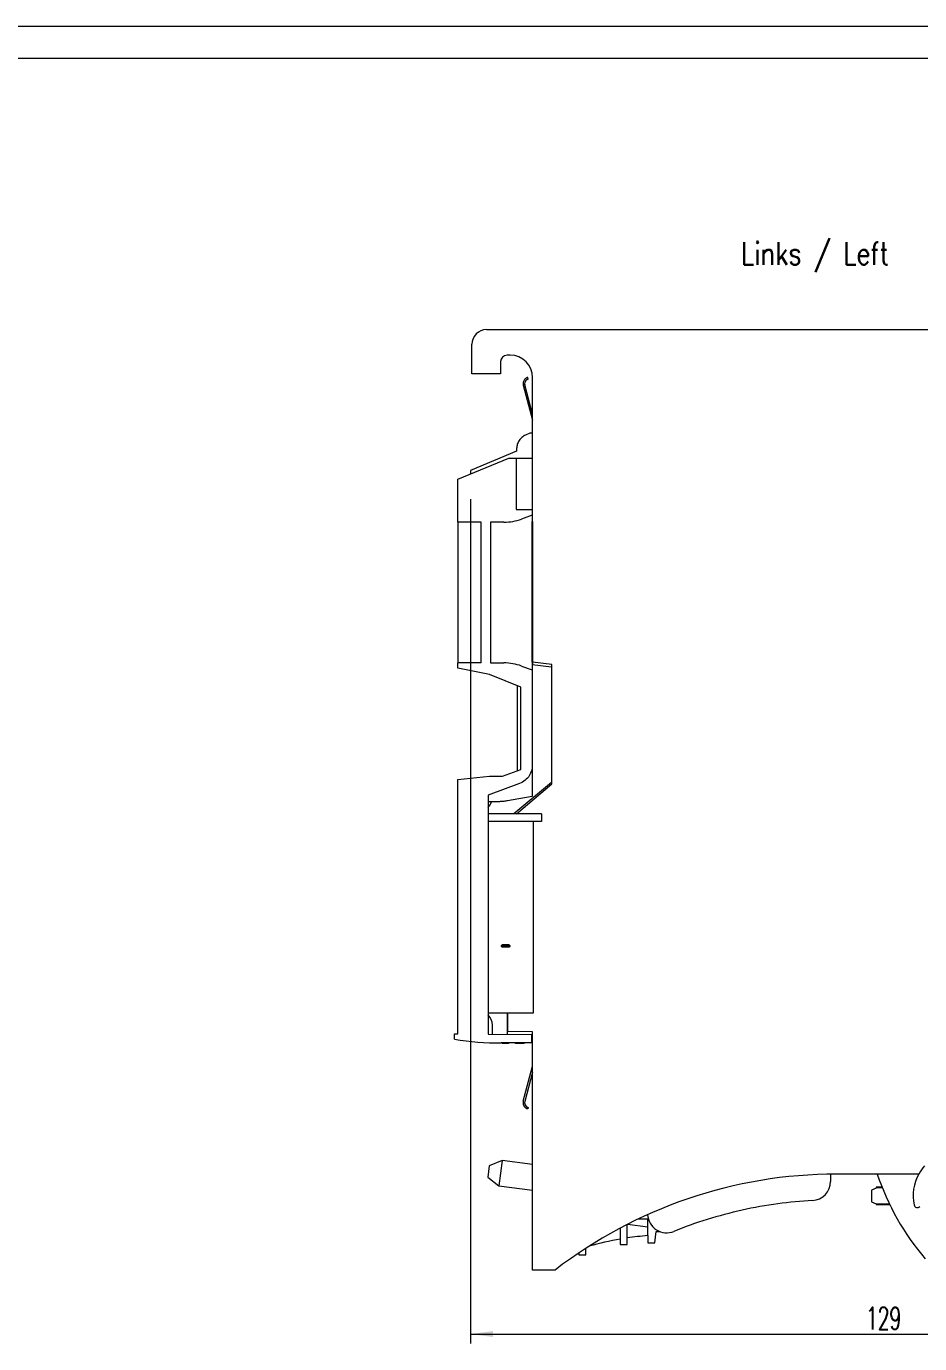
# Model space of a CAD drawing. Header units: millimetres. Extents: x 0 to 594, y 0 to 420.
# Drawn here: x 297 to 436.7, y 214.1 to 420 of the extents above; entities that cross this region are included whole.
import ezdxf

# ---------------------------------------------------------------- set-up
doc = ezdxf.new("R2010")
doc.units = ezdxf.units.MM
for name, color, linetype in [('1', 7, 'Continuous'), ('106', 7, 'Continuous'), ('201', 7, 'Continuous'), ('66', 7, 'Continuous')]:
    doc.layers.add(name, color=color, linetype=linetype)
doc.styles.add('latin_extended', font='simplex.shx')
doc.dimstyles.get("Standard").update_dxf_attribs({"dimtxt": 0.18, "dimasz": 0.18, "dimexe": 0.18, "dimexo": 0.0625, "dimgap": 0.09, "dimtad": 0, "dimtih": 1, "dimtoh": 1, "dimdec": 4, "dimzin": 0, "dimdsep": 46, "dimtxsty": 'Standard', "dimcen": 0.09, "dimadec": 0, "dimazin": 0, "dimtfac": 1, "dimtdec": 4, "dimtofl": 0, "dimtmove": 0, "dimatfit": 3, "dimfxl": 1, "dimtolj": 1, "dimtzin": 0, "dimarcsym": 0})

# ---------------------------------------------------------------- blocks, each defined once
blk = doc.blocks.new('_U2')
at = {"layer": '106', "color": 7, "lineweight": 13}
for p, q in [((366.459143, 346.084634), (366.459143, 214.1006)), ((495.44635, 230.600994), (495.44635, 214.1006)), ((366.459143, 215.6006), (495.44635, 215.6006))]:
    blk.add_line(p, q, dxfattribs=at)
at = {"layer": '106', "color": 7, "lineweight": 25}
for points in [[(366.459143, 215.6006), (369.959142, 216.061384), (369.959145, 215.139817)], [(495.44635, 215.6006), (491.946352, 215.139817), (491.946349, 216.061384)]]:
    blk.add_solid(points, dxfattribs=at)
at = {"layer": '106', "color": 7, "linetype": 'Continuous', "lineweight": 18, "insert": (428.259036, 216.329153), "char_height": 3.5, "attachment_point": 7, "line_spacing_factor": 0.963855, "style": 'latin_extended'}
blk.add_mtext('\\W0.6152;129', dxfattribs=at)

msp = doc.modelspace()

# ---------------------------------------------------------------- linework, layer by layer
at = {"layer": '1', "color": 7, "linetype": 'Continuous', "lineweight": 13}
for p, q in [((368.96, 372.6), (473.66, 372.6)), ((366.66, 365.7), (366.66, 370.3)), ((372.66, 368.6), (372.16, 368.6)), ((371.16, 367.6), (371.16, 365.7)), ((371.16, 365.7), (366.66, 365.7)), ((375.47, 364.88), (375.4, 365.12)), ((376.16, 342.6), (376.16, 365.1)), ((374.69, 363.9), (376.16, 358.43)), ((376.16, 359.39), (374.93, 363.96)), ((375.7, 356.4), (375.03, 356.11)), ((376.16, 356.4), (375.7, 356.4)), ((364.44, 349.2), (372.44, 352.5)), ((373.66, 353.6), (366.46, 350.6)), ((372.44, 352.5), (373.59, 352.5)), ((373.59, 352.5), (376.09, 352.5)), ((373.59, 352.5), (373.59, 344.5)), ((373.66, 354), (373.66, 353.6)), ((376.09, 352.5), (376.09, 344.5)), ((366.46, 350.6), (366.46, 350.03)), ((364.44, 342.5), (364.44, 349.2)), ((373.59, 344.5), (376.09, 344.5)), ((376.09, 345.1), (376.16, 345.1)), ((376.09, 344.5), (376.09, 343.59)), ((364.44, 342.5), (364.44, 320.5)), ((368.09, 342.5), (364.44, 342.5)), ((368.09, 320.5), (368.09, 342.5)), ((369.59, 342.5), (369.59, 320.5)), ((371.68, 342.5), (369.59, 342.5)), ((376.09, 343.59), (374.41, 342.98)), ((376.09, 343.59), (376.09, 319.41)), ((368.09, 320.5), (364.44, 320.5)), ((364.44, 319.7), (364.44, 320.5)), ((369.44, 318.7), (364.44, 319.7)), ((369.59, 320.5), (371.68, 320.5)), ((374.41, 320.02), (376.09, 319.41)), ((376.09, 320.24), (379.09, 319.9)), ((376.09, 319.41), (376.09, 304.47)), ((379.16, 320.28), (376.16, 320.6)), ((379.09, 319.9), (379.09, 301.83)), ((379.16, 301.58), (379.16, 320.28)), ((374.29, 316.7), (369.44, 318.7)), ((373.81, 303.66), (373.81, 316.9)), ((374.29, 303.84), (374.29, 316.7)), ((364.44, 302.3), (369.44, 302.8)), ((369.44, 302.8), (371.44, 302.8)), ((371.44, 302.8), (374.29, 303.84)), ((376.09, 304.47), (376.09, 299.63)), ((364.44, 262.54), (364.44, 302.3)), ((374.12, 301.65), (369.19, 299.85)), ((379.09, 301.83), (373.24, 296.93)), ((373.61, 296.93), (379.16, 301.58)), ((369.19, 299.85), (369.19, 262.5)), ((370.51, 298.8), (369.19, 298.8)), ((376.09, 299.63), (372.25, 298.95)), ((377.54, 296.93), (369.19, 296.93)), ((377.54, 296.93), (377.54, 295.73)), ((377.54, 295.73), (369.19, 295.73)), ((376.24, 295.73), (376.24, 265.78)), ((376.24, 265.78), (369.19, 265.78)), ((372.19, 265.78), (372.19, 262.47)), ((372.26, 262.87), (372.26, 265.78)), ((369.86, 262.49), (369.86, 263.9)), ((363.94, 262.53), (364.44, 262.54)), ((363.94, 261.68), (363.94, 262.53)), ((369.19, 262.5), (375.99, 262.44)), ((372.19, 262.87), (372.26, 262.87)), ((376.16, 262.84), (372.26, 262.87)), ((375.99, 262.44), (375.99, 261.1)), ((376.16, 225.6), (376.16, 262.84)), ((375.99, 261.1), (371.24, 261.1)), ((371.42, 261.1), (371.42, 260.99)), ((372.07, 260.99), (372.07, 261)), ((372.41, 261), (372.41, 261.1)), ((372.45, 260.99), (372.45, 261.1)), ((373.46, 261), (373.46, 261.1)), ((373.53, 261), (373.46, 261)), ((373.53, 261), (373.53, 261.1)), ((373.79, 261), (373.53, 261)), ((373.79, 261), (373.79, 261.1)), ((373.93, 261), (373.79, 261)), ((374.08, 261), (373.93, 261)), ((374.79, 261), (374.08, 261)), ((374.85, 261), (374.79, 261)), ((374.85, 261), (374.85, 261.1)), ((374.69, 252), (376.16, 257.47)), ((376.16, 256.51), (374.93, 251.94)), ((375.47, 251.02), (375.4, 250.78)), ((369.37, 241.9), (369.14, 240.12)), ((371.4, 242.74), (369.37, 241.9)), ((371.4, 242.74), (370.88, 238.78)), ((376.16, 242.12), (371.4, 242.74)), ((369.14, 240.12), (370.88, 238.78)), ((422.75, 240.59), (422.75, 239.47)), ((436.53, 240.6), (423.66, 240.6)), ((370.88, 238.78), (376.16, 238.08)), ((429.86, 238.42), (429.16, 238.11)), ((429.16, 238.11), (429.16, 236.29)), ((430.8, 238.55), (429.86, 238.55)), ((429.86, 238.55), (429.86, 238.42)), ((430.84, 238.44), (429.86, 238.42)), ((429.16, 236.29), (429.86, 235.98)), ((429.86, 235.98), (429.86, 235.85)), ((429.86, 235.98), (431.94, 235.95)), ((429.86, 235.85), (431.99, 235.85)), ((390.96, 229.6), (390.96, 232.75)), ((390.97, 232.76), (394.15, 232.34)), ((392.68, 233.6), (394.15, 233.6)), ((394.15, 230.99), (394.15, 233.6)), ((389.86, 232.18), (389.86, 229.6)), ((394.15, 230.99), (394.18, 229.87)), ((395.25, 229.87), (395.48, 231.64)), ((395.48, 231.64), (396.02, 231.64)), ((384.46, 228), (384.46, 229)), ((389.86, 229.6), (390.96, 229.6)), ((394.18, 229.87), (395.25, 229.87)), ((383.36, 228.27), (383.36, 228)), ((383.36, 228), (384.46, 228)), ((379.66, 225.6), (376.16, 225.6))]:
    msp.add_line(p, q, dxfattribs=at)
at = {"layer": '1', "color": 7, "linetype": 'Continuous', "lineweight": 25}
for p, q in [((376.16, 320.6), (376.16, 342.6)), ((373.93, 261), (373.93, 261.1)), ((374.08, 261), (374.08, 261.1)), ((374.79, 261), (374.79, 261.1))]:
    msp.add_line(p, q, dxfattribs=at)
at = {"layer": '1', "color": 7, "linetype": 'Continuous', "lineweight": 13}
for centre, radius, start, end in [((368.96, 370.3), 2.3, 90, 180), ((372.16, 367.6), 1, 90, 180), ((372.66, 365.1), 3.5, 0, 90), ((375.66, 364.16), 1, 139.5331, 195), ((375.66, 364.16), 0.75, 139.5331, 195), ((371.68, 350.5), 8, 270, 290.0001), ((371.68, 312.5), 8, 69.9999, 90), ((367.66, 299.5), 2.2, 313.8825, 341.4477), ((367.66, 263.9), 2.2, 0, 46.1175), ((371.24, 307.59), 46.49, 260.9659, 270), ((375.66, 251.74), 1, 165, 220.4669), ((375.66, 251.74), 0.75, 165, 220.4669), ((442.66, 237.2), 7.01, 138.1897, 150.9866), ((423.66, 168.57), 72.03, 90, 127.6494), ((419.75, 239.47), 3, 273.1574, 0), ((467.96, 253.35), 40, 198.5873, 220.5164), ((442.66, 237.2), 7.01, 150.9866, 191.7454), ((436.3, 235.88), 0.51, 191.7454, 317.2269), ((397.12, 234.43), 3, 183.1869, 291.9465), ((398.16, 182.15), 49, 94.6906, 98.4496), ((398.16, 182.15), 49, 99.7522, 105.5687)]:
    msp.add_arc(centre, radius, start, end, dxfattribs=at)
for points, knots in [([(375.4, 365.12), (375.39, 365.12), (375.36, 365.11), (375.32, 365.1), (375.26, 365.08), (375.19, 365.04), (375.12, 365), (375.06, 364.96), (375, 364.91), (374.95, 364.86), (374.91, 364.83), (374.9, 364.81)], [0, 0, 0, 0, 0.0625, 0.125, 0.25, 0.375, 0.5, 0.625, 0.75, 0.875, 1, 1, 1, 1]), ([(375.09, 364.64), (375.1, 364.66), (375.12, 364.68), (375.15, 364.71), (375.17, 364.73), (375.2, 364.76), (375.24, 364.78), (375.27, 364.8), (375.31, 364.82), (375.36, 364.85), (375.4, 364.86), (375.43, 364.87), (375.45, 364.88), (375.46, 364.88), (375.46, 364.88), (375.47, 364.88)], [0, 0, 0, 0, 0.125, 0.1875, 0.25, 0.375, 0.4375, 0.5, 0.625, 0.75, 0.875, 0.9375, 0.96875, 0.984375, 1, 1, 1, 1]), ([(375.03, 356.11), (374.83, 356.02), (374.45, 355.78), (374.01, 355.28), (373.73, 354.67), (373.66, 354.23), (373.66, 354)], [0, 0, 0, 0, 0.250396, 0.500791, 0.751187, 1, 1, 1, 1]), ([(372.41, 261), (372.37, 261), (372.3, 261), (372.1, 261), (371.98, 261), (371.72, 261), (371.62, 261), (371.46, 261), (371.42, 261), (371.42, 261)], [0, 0, 0, 0, 0.244313, 0.244313, 0.509472, 0.509472, 0.731672, 0.731672, 1, 1, 1, 1]), ([(375.09, 251.26), (375.1, 251.24), (375.12, 251.22), (375.15, 251.19), (375.17, 251.17), (375.2, 251.15), (375.24, 251.12), (375.27, 251.1), (375.31, 251.08), (375.36, 251.06), (375.4, 251.04), (375.43, 251.03), (375.45, 251.02), (375.46, 251.02), (375.46, 251.02), (375.47, 251.02)], [0, 0, 0, 0, 0.125, 0.1875, 0.25, 0.375, 0.4375, 0.5, 0.625, 0.75, 0.875, 0.9375, 0.96875, 0.984375, 1, 1, 1, 1]), ([(375.4, 250.78), (375.39, 250.78), (375.36, 250.79), (375.32, 250.8), (375.26, 250.83), (375.19, 250.86), (375.12, 250.9), (375.06, 250.94), (375, 250.99), (374.95, 251.04), (374.91, 251.07), (374.9, 251.09)], [0, 0, 0, 0, 0.0625, 0.125, 0.25, 0.375, 0.5, 0.625, 0.75, 0.875, 1, 1, 1, 1]), ([(419.91, 236.48), (418.1, 236.38), (414.41, 236.02), (408.89, 235.04), (403.46, 233.59), (399.94, 232.34), (398.24, 231.65)], [0, 0, 0, 0, 0.244152, 0.498495, 0.752867, 1, 1, 1, 1])]:
    msp.add_open_spline(points, degree=3, knots=knots, dxfattribs=at)
for points in [[(376.16, 320.6), (376.16, 320.48), (376.16, 320.36), (376.16, 320.23)], [(376.09, 304.47), (376.09, 303.94), (375.81, 302.8), (374.77, 301.89), (374.12, 301.65)], [(372.25, 298.95), (372.06, 298.92), (371.68, 298.86), (371.1, 298.81), (370.71, 298.8), (370.51, 298.8)]]:
    msp.add_open_spline(points, degree=3, dxfattribs=at)
at = {"layer": '201', "color": 7, "linetype": 'Continuous', "lineweight": 18}
for p, q in [((594, 420), (0, 420)), ((589, 415), (5, 415))]:
    msp.add_line(p, q, dxfattribs=at)
at = {"layer": '66', "color": 7, "linetype": 'Continuous', "lineweight": 50}
for points, knots in [([(372.32, 276.26), (372.41, 276.26), (372.45, 276.26), (372.45, 276.26), (372.28, 276.26), (371.76, 276.26), (371.63, 276.26), (371.46, 276.26), (371.42, 276.26), (371.42, 276.26), (371.47, 276.26), (371.66, 276.26), (371.78, 276.26), (372.11, 276.26), (372.24, 276.26), (372.32, 276.26)], [0, 0, 0, 0, 0.124815, 0.124815, 0.371879, 0.371879, 0.499452, 0.499452, 0.627025, 0.627025, 0.768837, 0.768837, 0.877113, 0.877113, 1, 1, 1, 1]), ([(371.58, 276.26), (371.55, 276.26), (371.52, 276.26), (371.48, 276.26), (371.44, 276.26), (371.42, 276.26), (371.42, 276.26), (371.45, 276.26), (371.5, 276.26), (371.57, 276.26), (371.65, 276.26), (371.86, 276.26), (371.93, 276.26), (372.04, 276.26), (372.07, 276.26), (372.07, 276.26), (372.06, 276.26), (372.05, 276.26), (372.15, 276.26), (372.24, 276.26), (372.34, 276.26), (372.34, 276.26), (372.34, 276.26), (372.34, 276.26), (372.37, 276.26), (372.4, 276.26), (372.44, 276.26), (372.44, 276.26), (372.44, 276.26), (372.44, 276.26), (372.27, 276.26), (372.1, 276.26), (371.93, 276.26), (371.96, 276.26), (371.98, 276.26), (371.98, 276.26), (371.96, 276.26), (371.88, 276.26), (371.83, 276.26), (371.69, 276.26), (371.64, 276.26), (371.59, 276.26), (371.54, 276.26), (371.51, 276.26), (371.51, 276.26), (371.54, 276.26), (371.58, 276.26)], [0, 0, 0, 0, 0.020196, 0.020196, 0.020196, 0.073566, 0.073566, 0.134214, 0.134214, 0.134214, 0.195453, 0.195453, 0.251514, 0.251514, 0.303335, 0.303335, 0.329668, 0.329668, 0.329668, 0.389918, 0.389918, 0.389918, 0.477765, 0.477765, 0.477765, 0.497395, 0.497395, 0.497395, 0.608635, 0.608635, 0.608635, 0.713812, 0.713812, 0.713812, 0.768046, 0.768046, 0.819122, 0.819122, 0.864375, 0.864375, 0.916877, 0.916877, 0.916877, 0.960794, 0.960794, 1, 1, 1, 1]), ([(371.52, 276.26), (371.49, 276.26), (371.45, 276.26), (371.42, 276.26), (371.42, 276.26), (371.42, 276.26), (371.42, 276.26), (371.43, 276.26), (371.5, 276.26), (371.57, 276.26), (371.77, 276.26), (371.89, 276.26), (372.2, 276.26), (372.32, 276.26), (372.43, 276.26), (372.45, 276.26), (372.45, 276.26), (372.42, 276.26), (372.3, 276.26), (372.22, 276.26), (372, 276.26), (371.91, 276.26), (371.82, 276.26), (371.8, 276.26), (371.8, 276.26), (371.84, 276.26), (371.92, 276.26), (371.81, 276.26), (371.73, 276.26), (371.56, 276.26), (371.51, 276.26), (371.51, 276.26), (371.51, 276.26), (371.52, 276.26)], [0, 0, 0, 0, 0.010188, 0.010188, 0.010188, 0.017208, 0.017208, 0.074632, 0.074632, 0.154044, 0.154044, 0.239952, 0.239952, 0.340578, 0.340578, 0.405729, 0.405729, 0.481946, 0.481946, 0.558492, 0.558492, 0.652891, 0.652891, 0.709724, 0.709724, 0.800802, 0.800802, 0.800802, 0.87479, 0.87479, 0.986381, 0.986381, 1, 1, 1, 1]), ([(372.32, 276.26), (372.41, 276.26), (372.45, 276.26), (372.45, 276.26), (372.28, 276.26), (371.76, 276.26), (371.63, 276.26), (371.46, 276.26), (371.42, 276.26), (371.42, 276.26), (371.47, 276.26), (371.66, 276.26), (371.78, 276.26), (372.11, 276.26), (372.24, 276.26), (372.32, 276.26)], [0, 0, 0, 0, 0.124815, 0.124815, 0.371879, 0.371879, 0.499452, 0.499452, 0.627025, 0.627025, 0.768837, 0.768837, 0.877113, 0.877113, 1, 1, 1, 1]), ([(372.35, 276.26), (372.39, 276.26), (372.42, 276.26), (372.45, 276.26), (372.45, 276.26), (372.45, 276.26), (372.45, 276.26), (372.44, 276.26), (372.41, 276.26), (372.37, 276.26), (372.3, 276.26), (372.1, 276.26), (371.98, 276.26), (371.72, 276.26), (371.62, 276.26), (371.46, 276.26), (371.42, 276.26), (371.42, 276.26), (371.45, 276.26), (371.57, 276.26), (371.65, 276.26), (371.87, 276.26), (371.96, 276.26), (372.05, 276.26), (372.07, 276.26), (372.07, 276.26), (372.03, 276.26), (371.95, 276.26), (372.06, 276.26), (372.14, 276.26), (372.31, 276.26), (372.36, 276.26), (372.36, 276.26), (372.36, 276.26), (372.35, 276.26)], [0, 0, 0, 0, 0.010991, 0.010991, 0.010991, 0.018587, 0.018587, 0.105127, 0.105127, 0.105127, 0.18587, 0.18587, 0.273503, 0.273503, 0.346938, 0.346938, 0.435628, 0.435628, 0.506463, 0.506463, 0.57745, 0.57745, 0.665184, 0.665184, 0.717801, 0.717801, 0.802348, 0.802348, 0.802348, 0.876554, 0.876554, 0.987962, 0.987962, 1, 1, 1, 1]), ([(372.32, 276.26), (372.41, 276.26), (372.45, 276.26), (372.45, 276.26), (372.28, 276.26), (371.76, 276.26), (371.63, 276.26), (371.46, 276.26), (371.42, 276.26), (371.42, 276.26), (371.47, 276.26), (371.66, 276.26), (371.78, 276.26), (372.11, 276.26), (372.24, 276.26), (372.32, 276.26)], [0, 0, 0, 0, 0.124815, 0.124815, 0.371879, 0.371879, 0.499452, 0.499452, 0.627025, 0.627025, 0.768837, 0.768837, 0.877113, 0.877113, 1, 1, 1, 1]), ([(372.32, 276.26), (372.41, 276.26), (372.45, 276.26), (372.45, 276.26), (372.28, 276.26), (371.76, 276.26), (371.63, 276.26), (371.46, 276.26), (371.42, 276.26), (371.42, 276.26), (371.47, 276.26), (371.66, 276.26), (371.78, 276.26), (372.11, 276.26), (372.24, 276.26), (372.32, 276.26)], [0, 0, 0, 0, 0.124815, 0.124815, 0.371879, 0.371879, 0.499452, 0.499452, 0.627025, 0.627025, 0.768837, 0.768837, 0.877113, 0.877113, 1, 1, 1, 1]), ([(372.32, 276.26), (372.41, 276.26), (372.45, 276.26), (372.45, 276.26), (372.28, 276.26), (371.76, 276.26), (371.63, 276.26), (371.46, 276.26), (371.42, 276.26), (371.42, 276.26), (371.47, 276.26), (371.66, 276.26), (371.78, 276.26), (372.11, 276.26), (372.24, 276.26), (372.32, 276.26)], [0, 0, 0, 0, 0.124815, 0.124815, 0.371879, 0.371879, 0.499452, 0.499452, 0.627025, 0.627025, 0.768837, 0.768837, 0.877113, 0.877113, 1, 1, 1, 1]), ([(371.57, 276.26), (371.53, 276.26), (371.5, 276.26), (371.47, 276.26), (371.44, 276.26), (371.42, 276.26), (371.42, 276.26), (371.45, 276.26), (371.54, 276.26), (371.62, 276.26), (371.78, 276.26), (371.85, 276.26), (371.92, 276.26), (371.94, 276.26), (371.95, 276.26), (371.97, 276.26), (371.99, 276.26), (372.04, 276.26), (372.07, 276.26), (372.13, 276.26), (372.16, 276.26), (372.25, 276.26), (372.29, 276.26), (372.34, 276.26), (372.35, 276.26), (372.35, 276.26), (372.34, 276.26), (372.3, 276.26), (372.34, 276.26), (372.37, 276.26), (372.41, 276.26), (372.43, 276.26), (372.45, 276.26), (372.45, 276.26), (372.44, 276.26), (372.41, 276.26), (372.38, 276.26), (372.3, 276.26), (372.25, 276.26), (372.11, 276.26), (372.05, 276.26), (372, 276.26), (371.99, 276.26), (371.97, 276.26), (371.94, 276.26), (371.93, 276.26), (371.86, 276.26), (371.83, 276.26), (371.78, 276.26), (371.74, 276.26), (371.64, 276.26), (371.6, 276.26), (371.53, 276.26), (371.52, 276.26), (371.52, 276.26), (371.53, 276.26), (371.57, 276.26)], [0, 0, 0, 0, 0.016409, 0.016409, 0.016409, 0.058225, 0.058225, 0.111721, 0.111721, 0.167922, 0.167922, 0.218101, 0.218101, 0.238646, 0.238646, 0.238646, 0.267196, 0.267196, 0.3048, 0.3048, 0.342404, 0.342404, 0.386356, 0.386356, 0.429009, 0.429009, 0.484244, 0.484244, 0.484244, 0.508937, 0.508937, 0.508937, 0.565074, 0.565074, 0.607508, 0.607508, 0.654788, 0.654788, 0.718615, 0.718615, 0.789618, 0.789618, 0.789618, 0.810403, 0.810403, 0.831095, 0.831095, 0.860135, 0.860135, 0.891325, 0.891325, 0.924863, 0.924863, 0.960516, 0.960516, 1, 1, 1, 1]), ([(372.32, 276.26), (372.41, 276.26), (372.45, 276.26), (372.45, 276.26), (372.28, 276.26), (371.76, 276.26), (371.63, 276.26), (371.46, 276.26), (371.42, 276.26), (371.42, 276.26), (371.47, 276.26), (371.66, 276.26), (371.78, 276.26), (372.11, 276.26), (372.24, 276.26), (372.32, 276.26)], [0, 0, 0, 0, 0.124815, 0.124815, 0.371879, 0.371879, 0.499452, 0.499452, 0.627025, 0.627025, 0.768837, 0.768837, 0.877113, 0.877113, 1, 1, 1, 1]), ([(371.79, 276.26), (371.79, 276.26), (371.79, 276.26), (371.79, 276.26), (371.67, 276.26), (371.55, 276.26), (371.44, 276.26), (371.44, 276.26), (371.44, 276.26), (371.44, 276.26), (371.77, 276.26), (372.1, 276.26), (372.44, 276.26), (372.44, 276.26), (372.44, 276.26), (372.44, 276.26), (372.1, 276.26), (371.77, 276.26), (371.44, 276.26), (371.44, 276.26), (371.44, 276.26), (371.44, 276.26), (371.55, 276.26), (371.67, 276.26), (371.79, 276.26)], [0, 0, 0, 0, 0.102754, 0.102754, 0.102754, 0.205071, 0.205071, 0.205071, 0.239517, 0.239517, 0.239517, 0.532428, 0.532428, 0.532428, 0.572713, 0.572713, 0.572713, 0.865353, 0.865353, 0.865353, 0.897683, 0.897683, 0.897683, 1, 1, 1, 1]), ([(371.79, 276.26), (371.79, 276.26), (371.79, 276.26), (371.79, 276.26), (371.67, 276.26), (371.55, 276.26), (371.44, 276.26), (371.44, 276.26), (371.44, 276.26), (371.44, 276.26), (371.77, 276.26), (372.1, 276.26), (372.44, 276.26), (372.44, 276.26), (372.44, 276.26), (372.44, 276.26), (372.1, 276.26), (371.77, 276.26), (371.44, 276.26), (371.44, 276.26), (371.44, 276.26), (371.44, 276.26), (371.55, 276.26), (371.67, 276.26), (371.79, 276.26)], [0, 0, 0, 0, 0.102754, 0.102754, 0.102754, 0.205071, 0.205071, 0.205071, 0.239517, 0.239517, 0.239517, 0.532428, 0.532428, 0.532428, 0.572713, 0.572713, 0.572713, 0.865353, 0.865353, 0.865353, 0.897683, 0.897683, 0.897683, 1, 1, 1, 1]), ([(371.79, 276.26), (371.79, 276.26), (371.79, 276.26), (371.79, 276.26), (371.67, 276.26), (371.55, 276.26), (371.44, 276.26), (371.44, 276.26), (371.44, 276.26), (371.44, 276.26), (371.77, 276.26), (372.1, 276.26), (372.44, 276.26), (372.44, 276.26), (372.44, 276.26), (372.44, 276.26), (372.1, 276.26), (371.77, 276.26), (371.44, 276.26), (371.44, 276.26), (371.44, 276.26), (371.44, 276.26), (371.55, 276.26), (371.67, 276.26), (371.79, 276.26)], [0, 0, 0, 0, 0.102754, 0.102754, 0.102754, 0.205071, 0.205071, 0.205071, 0.239517, 0.239517, 0.239517, 0.532428, 0.532428, 0.532428, 0.572713, 0.572713, 0.572713, 0.865353, 0.865353, 0.865353, 0.897683, 0.897683, 0.897683, 1, 1, 1, 1]), ([(372.44, 276.26), (372.1, 276.26), (371.77, 276.26), (371.44, 276.26), (371.44, 276.26), (371.44, 276.26), (371.44, 276.26), (371.47, 276.26), (371.5, 276.26), (371.53, 276.26), (371.53, 276.26), (371.53, 276.26), (371.53, 276.26), (371.65, 276.26), (371.77, 276.26), (371.89, 276.26), (371.89, 276.26), (371.89, 276.26), (371.89, 276.26), (371.93, 276.26), (371.96, 276.26), (371.99, 276.26), (371.99, 276.26), (371.99, 276.26), (371.99, 276.26), (372.11, 276.26), (372.22, 276.26), (372.34, 276.26), (372.34, 276.26), (372.34, 276.26), (372.34, 276.26), (372.37, 276.26), (372.4, 276.26), (372.44, 276.26), (372.44, 276.26), (372.44, 276.26), (372.44, 276.26)], [0, 0, 0, 0, 0.21251, 0.21251, 0.21251, 0.329171, 0.329171, 0.329171, 0.349421, 0.349421, 0.349421, 0.441501, 0.441501, 0.441501, 0.5189, 0.5189, 0.5189, 0.602149, 0.602149, 0.602149, 0.622398, 0.622398, 0.622398, 0.705647, 0.705647, 0.705647, 0.780009, 0.780009, 0.780009, 0.867589, 0.867589, 0.867589, 0.887839, 0.887839, 0.887839, 1, 1, 1, 1]), ([(371.79, 276.26), (371.79, 276.26), (371.79, 276.26), (371.79, 276.26), (371.67, 276.26), (371.55, 276.26), (371.44, 276.26), (371.44, 276.26), (371.44, 276.26), (371.44, 276.26), (371.77, 276.26), (372.1, 276.26), (372.44, 276.26), (372.44, 276.26), (372.44, 276.26), (372.44, 276.26), (372.1, 276.26), (371.77, 276.26), (371.44, 276.26), (371.44, 276.26), (371.44, 276.26), (371.44, 276.26), (371.55, 276.26), (371.67, 276.26), (371.79, 276.26)], [0, 0, 0, 0, 0.102754, 0.102754, 0.102754, 0.205071, 0.205071, 0.205071, 0.239517, 0.239517, 0.239517, 0.532428, 0.532428, 0.532428, 0.572713, 0.572713, 0.572713, 0.865353, 0.865353, 0.865353, 0.897683, 0.897683, 0.897683, 1, 1, 1, 1]), ([(371.44, 276.26), (371.44, 276.26), (371.44, 276.26), (371.44, 276.26), (371.74, 276.26), (372.04, 276.26), (372.34, 276.26), (372.37, 276.26), (372.4, 276.26), (372.44, 276.26), (372.44, 276.26), (372.44, 276.26), (372.44, 276.26), (372.4, 276.26), (372.37, 276.26), (372.34, 276.26), (372.34, 276.26), (372.34, 276.26), (372.34, 276.26), (372.04, 276.26), (371.74, 276.26), (371.44, 276.26)], [0, 0, 0, 0, 0.036215, 0.036215, 0.036215, 0.322246, 0.322246, 0.322246, 0.349407, 0.349407, 0.349407, 0.534482, 0.534482, 0.534482, 0.561643, 0.561643, 0.561643, 0.712917, 0.712917, 0.712917, 1, 1, 1, 1]), ([(371.91, 276.26), (371.95, 276.26), (371.97, 276.26), (371.97, 276.26), (371.95, 276.26), (371.91, 276.26), (371.87, 276.26), (371.82, 276.26), (371.67, 276.26), (371.62, 276.26), (371.58, 276.26), (371.53, 276.26), (371.51, 276.26), (371.51, 276.26), (371.53, 276.26), (371.62, 276.26), (371.67, 276.26), (371.82, 276.26), (371.87, 276.26), (371.91, 276.26)], [0, 0, 0, 0, 0.125796, 0.125796, 0.249003, 0.249003, 0.249003, 0.378129, 0.378129, 0.509197, 0.509197, 0.509197, 0.63137, 0.63137, 0.755597, 0.755597, 0.879854, 0.879854, 1, 1, 1, 1]), ([(372.22, 276.26), (372.31, 276.26), (372.35, 276.26), (372.35, 276.26), (372.32, 276.26), (372.18, 276.26), (372.08, 276.26), (371.81, 276.26), (371.71, 276.26), (371.56, 276.26), (371.52, 276.26), (371.52, 276.26), (371.55, 276.26), (371.69, 276.26), (371.8, 276.26), (372.06, 276.26), (372.16, 276.26), (372.22, 276.26)], [0, 0, 0, 0, 0.148649, 0.148649, 0.283946, 0.283946, 0.397779, 0.397779, 0.501147, 0.501147, 0.64939, 0.64939, 0.785131, 0.785131, 0.900096, 0.900096, 1, 1, 1, 1]), ([(372.22, 276.26), (372.31, 276.26), (372.35, 276.26), (372.35, 276.26), (372.32, 276.26), (372.18, 276.26), (372.08, 276.26), (371.81, 276.26), (371.71, 276.26), (371.56, 276.26), (371.52, 276.26), (371.52, 276.26), (371.55, 276.26), (371.69, 276.26), (371.8, 276.26), (372.06, 276.26), (372.16, 276.26), (372.22, 276.26)], [0, 0, 0, 0, 0.148649, 0.148649, 0.283946, 0.283946, 0.397779, 0.397779, 0.501147, 0.501147, 0.64939, 0.64939, 0.785131, 0.785131, 0.900096, 0.900096, 1, 1, 1, 1]), ([(372.22, 276.26), (372.31, 276.26), (372.35, 276.26), (372.35, 276.26), (372.32, 276.26), (372.18, 276.26), (372.08, 276.26), (371.81, 276.26), (371.71, 276.26), (371.56, 276.26), (371.52, 276.26), (371.52, 276.26), (371.55, 276.26), (371.69, 276.26), (371.8, 276.26), (372.06, 276.26), (372.16, 276.26), (372.22, 276.26)], [0, 0, 0, 0, 0.148649, 0.148649, 0.283946, 0.283946, 0.397779, 0.397779, 0.501147, 0.501147, 0.64939, 0.64939, 0.785131, 0.785131, 0.900096, 0.900096, 1, 1, 1, 1]), ([(372.22, 276.26), (372.31, 276.26), (372.35, 276.26), (372.35, 276.26), (372.32, 276.26), (372.18, 276.26), (372.08, 276.26), (371.81, 276.26), (371.71, 276.26), (371.56, 276.26), (371.52, 276.26), (371.52, 276.26), (371.55, 276.26), (371.69, 276.26), (371.8, 276.26), (372.06, 276.26), (372.16, 276.26), (372.22, 276.26)], [0, 0, 0, 0, 0.148649, 0.148649, 0.283946, 0.283946, 0.397779, 0.397779, 0.501147, 0.501147, 0.64939, 0.64939, 0.785131, 0.785131, 0.900096, 0.900096, 1, 1, 1, 1]), ([(372.22, 276.26), (372.31, 276.26), (372.35, 276.26), (372.35, 276.26), (372.32, 276.26), (372.18, 276.26), (372.08, 276.26), (371.81, 276.26), (371.71, 276.26), (371.56, 276.26), (371.52, 276.26), (371.52, 276.26), (371.55, 276.26), (371.69, 276.26), (371.8, 276.26), (372.06, 276.26), (372.16, 276.26), (372.22, 276.26)], [0, 0, 0, 0, 0.148649, 0.148649, 0.283946, 0.283946, 0.397779, 0.397779, 0.501147, 0.501147, 0.64939, 0.64939, 0.785131, 0.785131, 0.900096, 0.900096, 1, 1, 1, 1]), ([(372.22, 276.26), (372.31, 276.26), (372.35, 276.26), (372.35, 276.26), (372.32, 276.26), (372.18, 276.26), (372.08, 276.26), (371.81, 276.26), (371.71, 276.26), (371.56, 276.26), (371.52, 276.26), (371.52, 276.26), (371.55, 276.26), (371.69, 276.26), (371.8, 276.26), (372.06, 276.26), (372.16, 276.26), (372.22, 276.26)], [0, 0, 0, 0, 0.148649, 0.148649, 0.283946, 0.283946, 0.397779, 0.397779, 0.501147, 0.501147, 0.64939, 0.64939, 0.785131, 0.785131, 0.900096, 0.900096, 1, 1, 1, 1]), ([(371.88, 276.26), (371.85, 276.26), (371.82, 276.26), (371.8, 276.26), (371.8, 276.26), (371.8, 276.26), (371.8, 276.26), (371.82, 276.26), (371.85, 276.26), (371.88, 276.26), (371.88, 276.26), (371.88, 276.26), (371.88, 276.26)], [0, 0, 0, 0, 0.104454, 0.104454, 0.104454, 0.5, 0.5, 0.5, 0.604454, 0.604454, 0.604454, 1, 1, 1, 1]), ([(371.88, 276.26), (371.85, 276.26), (371.82, 276.26), (371.8, 276.26), (371.8, 276.26), (371.8, 276.26), (371.8, 276.26), (371.82, 276.26), (371.85, 276.26), (371.88, 276.26), (371.88, 276.26), (371.88, 276.26), (371.88, 276.26)], [0, 0, 0, 0, 0.104454, 0.104454, 0.104454, 0.5, 0.5, 0.5, 0.604454, 0.604454, 0.604454, 1, 1, 1, 1]), ([(372.14, 276.26), (372.06, 276.26), (371.97, 276.26), (371.88, 276.26), (371.88, 276.26), (371.88, 276.26), (371.88, 276.26), (371.97, 276.26), (372.06, 276.26), (372.22, 276.26), (372.28, 276.26), (372.34, 276.26), (372.28, 276.26), (372.21, 276.26), (372.14, 276.26)], [0, 0, 0, 0, 0.214674, 0.214674, 0.214674, 0.449143, 0.449143, 0.449143, 0.663766, 0.663766, 0.840009, 0.840009, 0.840009, 1, 1, 1, 1]), ([(372.14, 276.26), (372.06, 276.26), (371.97, 276.26), (371.88, 276.26), (371.88, 276.26), (371.88, 276.26), (371.88, 276.26), (371.97, 276.26), (372.06, 276.26), (372.22, 276.26), (372.28, 276.26), (372.34, 276.26), (372.28, 276.26), (372.21, 276.26), (372.14, 276.26)], [0, 0, 0, 0, 0.214674, 0.214674, 0.214674, 0.449143, 0.449143, 0.449143, 0.663766, 0.663766, 0.840009, 0.840009, 0.840009, 1, 1, 1, 1]), ([(372.14, 276.26), (372.06, 276.26), (371.97, 276.26), (371.88, 276.26), (371.88, 276.26), (371.88, 276.26), (371.88, 276.26), (371.97, 276.26), (372.06, 276.26), (372.22, 276.26), (372.28, 276.26), (372.34, 276.26), (372.28, 276.26), (372.21, 276.26), (372.14, 276.26)], [0, 0, 0, 0, 0.214674, 0.214674, 0.214674, 0.449143, 0.449143, 0.449143, 0.663766, 0.663766, 0.840009, 0.840009, 0.840009, 1, 1, 1, 1]), ([(372.14, 276.26), (372.06, 276.26), (371.97, 276.26), (371.88, 276.26), (371.88, 276.26), (371.88, 276.26), (371.88, 276.26), (371.97, 276.26), (372.06, 276.26), (372.22, 276.26), (372.28, 276.26), (372.34, 276.26), (372.28, 276.26), (372.21, 276.26), (372.14, 276.26)], [0, 0, 0, 0, 0.214674, 0.214674, 0.214674, 0.449143, 0.449143, 0.449143, 0.663766, 0.663766, 0.840009, 0.840009, 0.840009, 1, 1, 1, 1]), ([(372.3, 276.26), (372.34, 276.26), (372.36, 276.26), (372.36, 276.26), (372.34, 276.26), (372.26, 276.26), (372.2, 276.26), (372.06, 276.26), (372, 276.26), (371.92, 276.26), (371.9, 276.26), (371.9, 276.26), (371.92, 276.26), (372, 276.26), (372.06, 276.26), (372.2, 276.26), (372.25, 276.26), (372.3, 276.26)], [0, 0, 0, 0, 0.129265, 0.129265, 0.259625, 0.259625, 0.387846, 0.387846, 0.510472, 0.510472, 0.636446, 0.636446, 0.760864, 0.760864, 0.878421, 0.878421, 1, 1, 1, 1])]:
    msp.add_open_spline(points, degree=3, knots=knots, dxfattribs=at)

# ---------------------------------------------------------------- texts
at = {"layer": '106', "color": 7, "linetype": 'Continuous', "lineweight": 18, "insert": (408.77, 381.58), "char_height": 3.5, "attachment_point": 7, "line_spacing_factor": 0.963855, "style": 'latin_extended'}
msp.add_mtext('\\W0.8063;Links / Left', dxfattribs=at)

# ---------------------------------------------------------------- dimensions: what is measured, and where the dimension line sits
at = {"layer": '106', "color": 7, "linetype": 'Continuous', "lineweight": 18}
dim = msp.add_linear_dim(base=(495.45, 215.6), p1=(366.46, 346.08), p2=(495.45, 230.6), dimstyle='Standard', override={"dimtxt": 3.5, "dimasz": 3.5, "dimexe": 1.5, "dimexo": 0, "dimgap": 1.75, "dimtad": 1, "dimtih": 1, "dimtoh": 0, "dimdec": 1, "dimlfac": 1, "dimzin": 8, "dimdsep": 44, "dimlunit": 2, "dimtxsty": 'latin_extended', "dimsah": 1, "dimse1": 0, "dimse2": 0, "dimsd1": 0, "dimsd2": 0, "dimclrd": 7, "dimclre": 7, "dimclrt": 7, "dimtol": 0, "dimtm": -0.2, "dimtfac": 0.714286, "dimtdec": 2, "dimtofl": 1, "dimtmove": 0, "dimtzin": 8, "dimlwd": 13, "dimlwe": 13}, dxfattribs=at)
dim.commit()
dim.dimension.update_dxf_attribs({"geometry": '_U2', "text_midpoint": (430.95, 215.6), "dimtype": 160})

doc.saveas('drawing.dxf')
